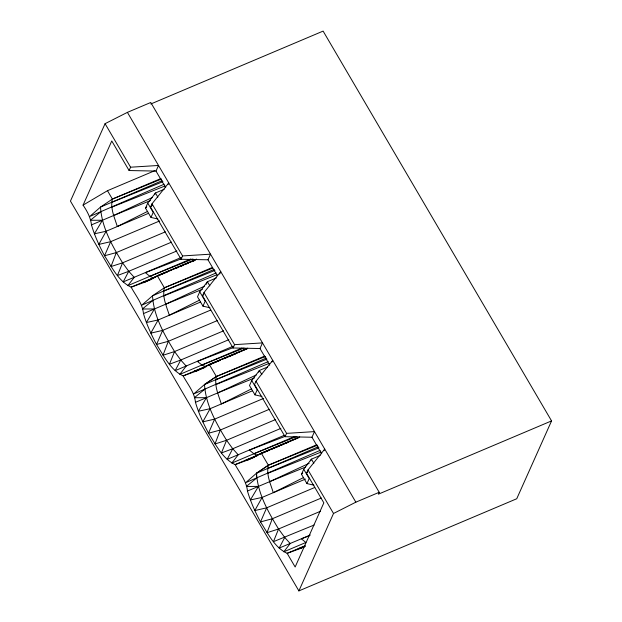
<?xml version="1.0" encoding="UTF-8"?>
<svg xmlns="http://www.w3.org/2000/svg" width="622" height="622" viewBox="0 0 622 622"><rect width="100%" height="100%" fill="white"/><g stroke="black" fill="none" stroke-linecap="round" stroke-linejoin="round"><path stroke-width="0.93" d="M147.678 211.348L117.309 226.532C114.65 217.762 110.047 208.401 112.38 199.071L107.474 190.697L83.068 205.128C87.197 211.247 90.618 217.506 91.473 224.884C94.598 235.66 99.271 245.884 104.527 255.766C111.836 267.11 118.351 281.167 131.149 287.17C135.806 295.808 142.531 303.536 143.472 313.605C146.59 324.373 151.27 334.597 156.519 344.487C163.827 355.831 170.342 369.888 183.148 375.89C187.805 384.528 194.53 392.257 195.464 402.325C198.589 413.094 203.262 423.318 208.518 433.207C215.826 444.543 222.334 458.608 235.139 464.611C239.797 473.249 246.522 480.977 247.463 491.046C250.58 501.814 255.261 512.038 260.509 521.928C267.818 533.264 274.333 547.329 287.139 553.331L295.147 567L323.844 502.84L306.514 473.272L308.007 469.944L324.731 449.084L324.015 450.686M199.67 300.068L169.301 315.245C166.649 306.483 162.047 297.122 164.371 287.792L157.304 275.725L144.576 282.279L131.149 287.17L167.567 271.76M251.669 388.789L221.3 403.966C218.641 395.203 214.038 385.842 216.37 376.512L209.303 364.445L196.568 371L183.148 375.89L220.452 360.099M303.66 477.509L273.291 492.686C270.632 483.924 266.037 474.563 268.362 465.233L261.294 453.166L248.567 459.72L235.139 464.611L298.335 437.849M165.32 231.866L116.314 252.594L110.996 266.55L122.581 262.834L171.579 242.113M217.311 320.587L168.313 341.315L162.987 355.271L174.572 351.554L223.578 330.834M269.31 409.307L220.305 430.035L214.987 443.991L226.571 440.275L275.569 419.547M321.302 498.028L272.304 518.756L266.978 532.712L278.563 528.995L320.439 511.284M160.639 178.654L112.38 199.071L100.507 207.087C101.728 227.372 112.24 245.83 122.581 262.834L117.434 275.523L128.754 271.301L176.858 250.954M212.631 267.374L164.371 287.792L152.507 295.808C153.72 316.093 164.231 334.55 174.572 351.554L169.433 364.243L180.745 360.021L228.857 339.674M264.63 356.095L216.37 376.512L204.498 384.528C205.719 404.813 216.231 423.271 226.571 440.275L221.424 452.964L232.737 448.742L280.849 428.395M316.621 444.816L268.362 465.233L256.489 473.249C257.71 493.534 268.222 511.984 278.563 528.995L273.423 541.684L314.133 525.03M159.66 220.942L110.662 241.67L104.527 255.766L116.314 252.594M210.765 310.036L162.653 330.391L156.519 344.487L168.313 341.315M263.65 398.383L214.652 419.111L208.518 433.207L220.305 430.035M314.755 487.477L266.644 507.832L260.509 521.928L272.304 518.756M551.558 420.907L378.37 494.171L379.21 492.29L150.757 102.482L127.401 112.364L105.071 123.677L70.441 201.093L298.887 590.9L516.742 498.751L551.558 420.907L323.113 31.1L150.812 103.983M83.068 205.128L111.773 140.976L129.096 170.537L155.998 171.081L165.747 187.72M129.096 170.537L130.589 167.209L105.071 123.677M155.998 171.081L158.517 165.46L130.589 167.209M157.965 219.037L150.975 217.42L145.509 208.106L147.748 203.099L155.414 192.999L164.301 189.243M154.653 194.702L155.414 192.999L157.856 197.158M217.249 275.608L207.989 259.802L181.095 259.257L150.532 207.11L152.017 203.783L168.749 182.922L168.033 184.532M150.975 217.42L153.214 212.421L147.748 203.099M181.095 259.257L182.58 255.93L152.017 203.783M207.989 259.802L210.508 254.18L182.58 255.93M216.3 277.964L207.414 281.719L199.748 291.819L197.508 296.826L202.966 306.141L209.956 307.758M206.271 284.277L207.414 281.719L209.847 285.879M269.738 365.153L259.988 348.522L233.087 347.978L202.523 295.831L204.016 292.503L220.748 271.643L219.667 274.053M202.966 306.141L205.206 301.141L199.748 291.819M233.087 347.978L234.572 344.65L204.016 292.503M259.988 348.522L262.507 342.893L234.572 344.65M267.406 367.058L259.405 370.44L251.739 380.54L249.5 385.547L254.966 394.861L261.955 396.478M258.643 372.143L259.405 370.44L261.846 374.599M272.016 361.965L272.739 360.363L256.007 381.224L254.522 384.551L285.078 436.698L311.98 437.243L321.729 453.873M254.966 394.861L257.205 389.862L251.739 380.54M285.078 436.698L286.571 433.371L256.007 381.224M311.98 437.243L314.499 431.614L286.571 433.371M313.947 485.199L306.957 483.582L301.491 474.259L303.73 469.26L311.404 459.16L320.291 455.405M310.642 460.863L311.404 459.16L313.838 463.32M306.957 483.582L309.196 478.575L303.73 469.26M298.887 590.9L333.516 513.484L355.846 502.172L379.21 492.29M122.581 262.834L128.754 271.301L123.164 281.929L181.134 257.531M174.572 351.554L180.745 360.021L175.155 370.65L233.126 346.252M226.571 440.275L232.737 448.742L227.154 459.37L284.231 435.353M278.563 528.995L284.736 537.462L279.146 548.091L310.308 535.037M148.588 213.299L106.144 231.252L98.805 244.415L110.662 241.67M200.579 302.02L158.143 319.972L150.796 333.135L162.653 330.391M252.579 390.74L210.135 408.693L202.795 421.856L214.652 419.111M305.464 479.08L262.134 497.406L254.787 510.576L266.644 507.832M150.532 207.11L152.343 204.972M202.523 295.831L203.736 294.408M306.514 473.272L307.727 471.841M208.246 365.658L209.303 364.445L247.727 348.196M145.509 208.106L146.776 206.831M301.491 474.259L302.766 472.992M265.617 356.429L216.37 376.512L204.49 384.52L193.722 393.936L268.168 361.631M100.702 211.853L90.361 220.281L102.443 220.242L94.389 233.818L106.144 231.252M152.701 300.574L142.352 309.002L154.443 308.963L146.38 322.538L158.143 319.972M204.692 389.294L194.352 397.722L206.434 397.683L198.379 411.259L210.135 408.693M304.803 546.256L300.558 548.433L287.139 553.331L304.974 545.782M91.473 224.884L113.608 215.523L152.328 197.532M143.472 313.605L165.6 304.244L204.319 286.252M195.464 402.325L217.599 392.964L256.318 374.973M247.463 491.046L269.59 481.685L309.188 463.289M162.311 180.613L100.507 207.087L89.731 216.495L164.177 184.19M214.31 269.334L152.507 295.808L141.723 305.215L216.168 272.91M317.617 445.15L268.362 465.233L256.489 473.241L245.713 482.656L320.159 450.351M204.498 384.528L266.302 358.047M262.134 497.406L250.371 499.979L258.433 486.404L246.343 486.443L256.692 478.015L256.489 473.249L318.301 446.767M107.474 190.697L154.839 170.661M190.985 258.915L127.767 285.685L134.228 277.373L128.754 271.301M196.63 259.094L157.304 275.725L195.767 259.701M169.347 271.005L172.03 269.87M173.81 269.108L188.093 263.059M189.881 262.305L195.238 260.035M151.441 279.364L144.576 282.279L142.127 282.528L153.004 278.547M242.082 348.017L179.758 374.405L186.219 366.094L180.745 360.021M222.241 359.345L247.229 348.755M204.288 367.726L196.568 371L194.118 371.248L205.913 366.933M294.976 436.356L231.757 463.118L238.218 454.814L232.737 448.742M299.726 436.916L261.294 453.166L297.969 437.888M254.569 457.17L248.567 459.72L246.11 459.969L256.995 455.98M304.85 546.621L300.558 548.433L298.109 548.69L305.363 546.03M181.577 258.744L145.385 272.654L149.894 276.323L153.284 277.809L167.613 271.83M175.676 268.463L178.366 267.343M180.155 266.597L182.845 265.47M186.429 263.977L188.217 263.23M191.801 261.73L194.484 260.61M209.303 364.445L246.872 348.794M220.507 360.177L205.276 366.529L201.893 365.036L197.384 361.374L233.577 347.465M224.091 358.676L226.773 357.557M228.569 356.81L231.252 355.691M233.048 354.937L235.73 353.817M268.914 450.39L257.275 455.25L253.885 453.757L249.375 450.095L285.568 436.185M271.604 449.271L275.188 447.77M276.977 447.024L279.667 445.904M281.455 445.158L284.145 444.03M285.933 443.284L288.624 442.164M112.38 199.071L161.627 178.988M113.608 215.523L150.4 200.556M164.371 287.792L212.732 268.074M165.6 304.244L202.391 289.277M217.599 392.964L254.39 377.997M269.59 481.685L305.488 467.083M111.665 202.368L162.941 181.686M149.894 276.323L192.96 258.97M163.664 291.088L214.94 270.407M201.893 365.036L244.057 348.048M215.655 379.809L266.931 359.127M253.885 453.757L296.951 436.403M267.654 468.529L318.923 447.848M111.859 207.134L165.133 185.931M163.858 295.854L217.132 274.652M215.85 384.575L269.124 363.372M267.849 473.295L321.115 452.093M309.515 535.682L301.375 538.815L305.884 542.477L283.749 551.838L290.21 543.535L284.736 537.462M153.284 277.809L154.917 277.637M127.401 112.364L355.846 502.172M308.007 469.944L333.516 513.484"/></g></svg>
